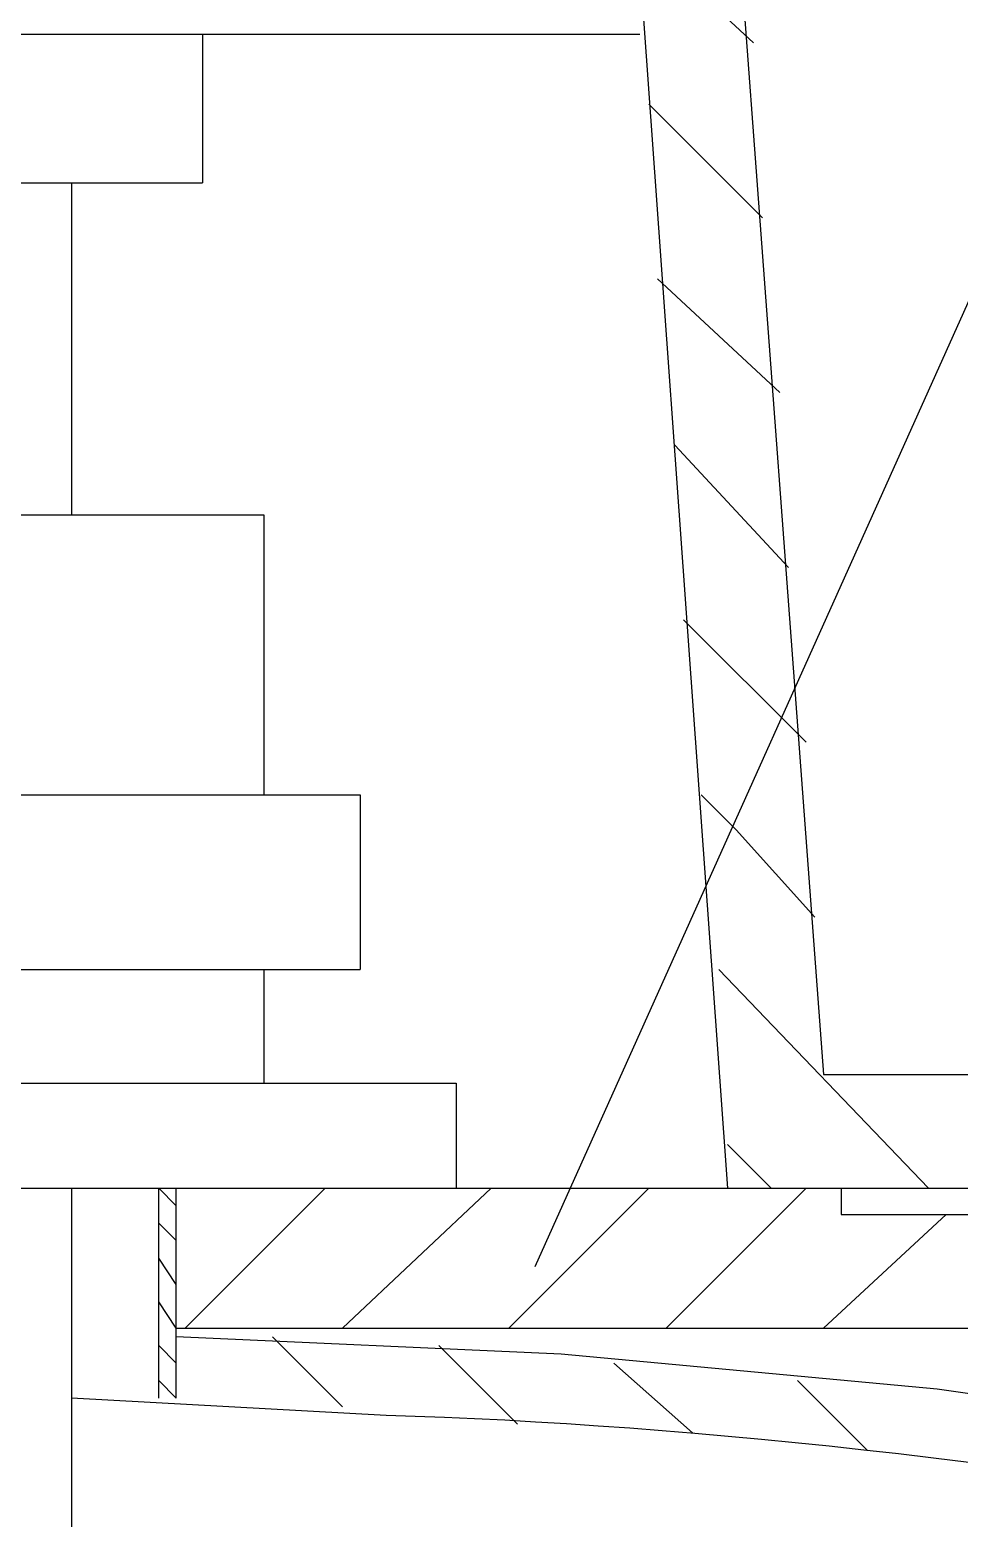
# Model space of a CAD drawing. Header units: millimetres. Extents: x -2210 to 6171, y -6737 to 5572.
# Drawn here: x 313.7 to 520.4, y 2893.6 to 3224.9 of the extents above; entities that cross this region are included whole.
import ezdxf

# ---------------------------------------------------------------- set-up
doc = ezdxf.new("R2010")
doc.units = ezdxf.units.MM
doc.layers.add('1', color=7, linetype='Continuous')

msp = doc.modelspace()

# ---------------------------------------------------------------- linework, layer by layer
at = {"layer": '1', "color": 0, "lineweight": 25}
for points in [[(998.04, 4223.88), (426.06, 2949.56)], [(437.73, 3696.65), (490.26, 2992.37)], [(443.57, 3319.21), (468.86, 2967.07)], [(474.7, 3221.94), (447.46, 3247.23)], [(110.88, 3223.88), (449.41, 3223.88)], [(352.13, 3223.88), (352.13, 3190.81)], [(476.64, 3183.03), (451.35, 3208.32)], [(208.16, 3190.81), (352.13, 3190.81)], [(322.95, 3190.81), (322.95, 3116.88)], [(480.53, 3144.12), (453.3, 3169.41)], [(482.48, 3105.21), (457.19, 3132.44)], [(194.54, 3116.88), (365.75, 3116.88)], [(365.75, 3116.88), (365.75, 3054.62)], [(486.37, 3066.3), (459.13, 3093.53)], [(173.14, 3054.62), (387.15, 3054.62)], [(387.15, 3054.62), (387.15, 3015.71)], [(470.81, 3046.84), (463.02, 3054.62)], [(488.32, 3027.38), (470.81, 3046.84)], [(173.14, 3015.71), (387.15, 3015.71)], [(365.75, 3015.71), (365.75, 2990.42)], [(513.61, 2967.07), (466.92, 3015.71)], [(490.26, 2992.37), (558.36, 2992.37), (558.36, 2967.07)], [(151.74, 2990.42), (408.55, 2990.42)], [(408.55, 2990.42), (408.55, 2967.07)], [(478.59, 2967.07), (468.86, 2976.8)], [(1.94, 2967.07), (558.36, 2967.07)], [(322.95, 2967.07), (322.95, 2280.3)], [(322.95, 2967.07), (494.15, 2967.07)], [(346.29, 2963.18), (342.4, 2967.07)], [(342.4, 2920.38), (342.4, 2967.07)], [(346.29, 2920.38), (346.29, 2967.07)], [(348.24, 2935.95), (379.37, 2967.07)], [(383.26, 2935.95), (416.33, 2967.07)], [(420.22, 2935.95), (451.35, 2967.07)], [(455.24, 2935.95), (486.37, 2967.07)], [(494.15, 2967.07), (494.15, 2961.24)], [(490.26, 2935.95), (517.5, 2961.24)], [(494.15, 2961.24), (558.36, 2961.24)], [(346.29, 2955.4), (342.4, 2959.29)], [(346.29, 2945.67), (342.4, 2951.51)], [(346.29, 2935.95), (342.4, 2941.78)], [(346.29, 2935.95), (558.36, 2935.95)], [(346.29, 2928.16), (342.4, 2932.05)], [(677.03, 2895.09), (597.27, 2910.65), (515.55, 2922.33), (431.9, 2930.11), (346.29, 2934)], [(383.26, 2918.44), (367.69, 2934)], [(422.17, 2914.54), (404.66, 2932.05)], [(461.08, 2912.6), (443.57, 2928.16)], [(346.29, 2920.38), (342.4, 2924.27)], [(499.99, 2908.71), (484.43, 2924.27)]]:
    msp.add_lwpolyline(points, dxfattribs=at)
msp.add_open_spline([(1280.15, 2420.38), (1280.15, 2420.38), (1278.2, 2455.4), (1278.2, 2455.4), (1221.78, 2784.19), (665.36, 2908.71), (392.99, 2916.49), (392.99, 2916.49), (322.95, 2920.38), (322.95, 2920.38)], degree=3, knots=[0, 0, 0, 0, 1, 1, 1, 2, 2, 2, 3, 3, 3, 3], dxfattribs=at)

doc.saveas('drawing.dxf')
